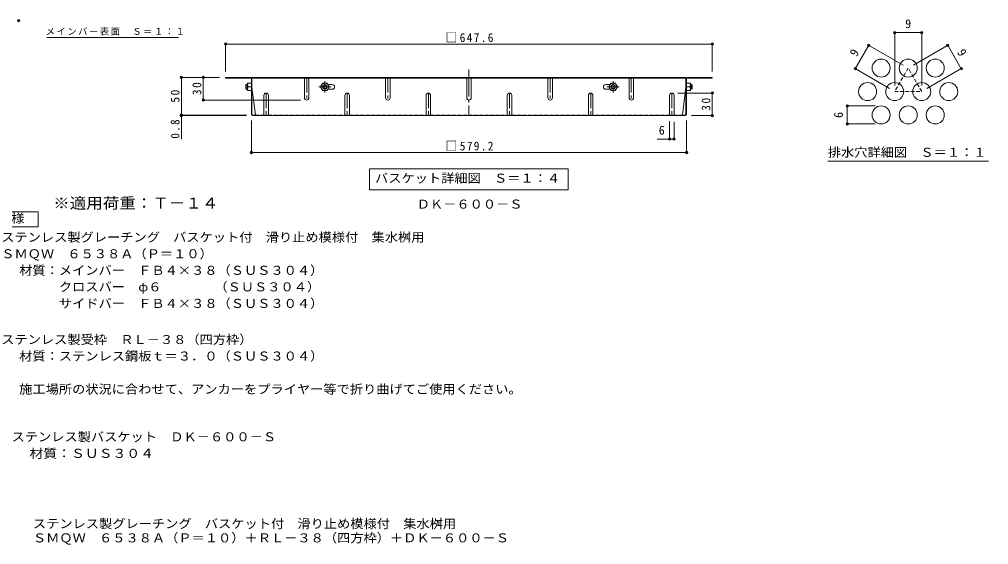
# Model space of a CAD drawing. Units: millimetres at full size, sheet at 1:4, with parts at other scales. Extents: x -950 to 1126, y -781 to 780.
# Drawn here: x -164 to 1126, y -781 to -82 of the extents above; entities that cross this region are included whole.
import ezdxf
from ezdxf.enums import TextEntityAlignment as Align

# ---------------------------------------------------------------- set-up
doc = ezdxf.new("R2010")
doc.units = ezdxf.units.MM
doc.header["$LTSCALE"] = 4
doc.header["$PDMODE"] = 32
doc.header["$PDSIZE"] = 3.2
for name, pattern in [('CHAIN1', [8, 5, -1, 1, -1]), ('CHAIN2', [12, 9, -1, 1, -1]), ('DASHED1', [1.8, 1.2, -0.6])]:
    doc.linetypes.add(name, pattern=pattern)
for name, color, linetype, lineweight in [('A-1_躯体', 2, 'Continuous', 9), ('A-4_その他', 7, 'Continuous', 9), ('A-5_文字', 7, 'Continuous', 9), ('A-7_ハッチ', 2, 'Continuous', 9), ('A-8_記号', 2, 'Continuous', 9), ('A-B_ﾊｯﾁ', 2, 'Continuous', 9), ('D-4_その他', 7, 'Continuous', 9), ('D-5_文字', 7, 'Continuous', 9), ('F-4_F-4ﾚｲﾔ', 7, 'Continuous', 9), ('F-5_F-5ﾚｲﾔ', 7, 'Continuous', 9), ('F-6_F-6ﾚｲﾔ', 2, 'Continuous', 9), ('F-7_F-7ﾚｲﾔ', 2, 'Continuous', 9)]:
    doc.layers.add(name, color=color, linetype=linetype, lineweight=lineweight)
doc.styles.add('ＭＳ ゴシック', font='')
doc.styles.get('ＭＳ ゴシック').set_extended_font_data('MS Gothic')

msp = doc.modelspace()

# ---------------------------------------------------------------- linework, layer by layer
at = {"layer": 'A-4_その他'}
for p, q in [((110.79, -113.889), (110.79, -151.548)), ((110.79, -115.089), (758.397, -115.089)), ((758.397, -113.889), (758.397, -151.548)), ((50.709, -159.548), (102.79, -159.548)), ((51.909, -159.548), (51.909, -209.548)), ((80.93, -159.548), (80.93, -189.548)), ((759.597, -180.348), (712.593, -180.348)), ((758.397, -180.348), (758.397, -210.348)), ((79.73, -189.548), (210.593, -189.548)), ((50.709, -209.548), (138.46, -209.548)), ((50.709, -210.348), (138.593, -210.348)), ((51.909, -209.548), (51.909, -241.449)), ((144.993, -260.506), (144.993, -216.748)), ((701.593, -242.672), (701.593, -217.548)), ((707.593, -242.672), (707.593, -218.348)), ((724.193, -260.506), (724.193, -216.748)), ((759.597, -210.348), (730.593, -210.348)), ((707.593, -241.472), (685.095, -241.472)), ((144.993, -259.306), (724.193, -259.306))]:
    msp.add_line(p, q, dxfattribs=at)
for p in [(-164.713, -84.215), (110.79, -115.089), (758.397, -115.089), (51.909, -159.548), (80.93, -159.548), (758.397, -180.348), (80.93, -189.548), (51.909, -209.548), (51.909, -210.348), (758.397, -210.348), (701.593, -241.472), (707.593, -241.472), (144.993, -259.306), (724.193, -259.306), (724.193, -259.306)]:
    msp.add_point(p, dxfattribs=at)
at = {"layer": 'A-5_文字'}
for p, q in [((302.393, -280.984), (566.793, -280.984)), ((566.793, -280.984), (566.793, -308.984))]:
    msp.add_line(p, q, dxfattribs=at)
msp.add_lwpolyline([(302.393, -280.984), (302.393, -308.984), (566.793, -308.984)], dxfattribs=at)
at = {"layer": 'A-7_ハッチ', "linetype": 'CHAIN2'}
msp.add_line((434.593, -148.975), (434.593, -210.348), dxfattribs=at)
at = {"layer": 'A-7_ハッチ'}
for p, q in [((144.193, -159.548), (110.79, -159.548)), ((110.79, -159.548), (110.79, -160.348)), ((144.327, -160.348), (110.79, -160.348)), ((144.993, -208.748), (144.993, -161.015)), ((145.793, -208.881), (145.793, -159.548)), ((723.393, -159.548), (145.793, -159.548)), ((723.393, -160.348), (145.793, -160.348)), ((185.794, -159.548), (185.794, -160.348)), ((337.093, -159.548), (337.093, -160.348)), ((403.065, -159.548), (403.065, -160.348)), ((466.122, -159.548), (466.122, -160.348)), ((532.093, -159.548), (532.093, -160.348)), ((683.392, -159.548), (683.392, -160.348)), ((723.393, -208.881), (723.393, -159.548)), ((724.193, -208.748), (724.193, -161.015)), ((724.86, -160.348), (758.397, -160.348)), ((724.993, -159.548), (758.397, -159.548)), ((758.397, -159.548), (758.397, -160.348)), ((145.793, -172.548), (150.405, -209.548)), ((252.693, -168.948), (246.753, -168.948)), ((246.753, -175.148), (252.693, -175.148)), ((616.493, -168.948), (622.433, -168.948)), ((622.433, -175.148), (616.493, -175.148)), ((723.393, -172.548), (718.781, -209.548)), ((146.46, -209.548), (150.405, -209.548)), ((722.593, -210.348), (146.593, -210.348)), ((722.727, -209.548), (718.781, -209.548))]:
    msp.add_line(p, q, dxfattribs=at)
at = {"layer": 'A-7_ハッチ', "linetype": 'DASHED1'}
for p, q in [((150.405, -209.548), (161.593, -209.548)), ((167.593, -209.548), (269.593, -209.548)), ((275.593, -209.548), (593.593, -209.548)), ((701.593, -209.548), (599.593, -209.548)), ((718.781, -209.548), (707.593, -209.548))]:
    msp.add_line(p, q, dxfattribs=at)
at = {"layer": 'A-7_ハッチ'}
for centre, radius, start, end in [((144.193, -161.148), 1.6, 0, 90), ((144.327, -161.015), 0.667, 0, 90), ((724.993, -161.148), 1.6, 90, 180), ((724.86, -161.015), 0.667, 90, 180), ((252.693, -172.048), 3.1, 270, 90), ((616.493, -172.048), 3.1, 90, 270), ((146.593, -208.748), 1.6, 180, 270), ((146.46, -208.881), 0.667, 180, 270), ((149.605, -209.548), 0.8, 270, 0), ((719.581, -209.548), 0.8, 180, 270), ((722.593, -208.748), 1.6, 270, 0), ((722.727, -208.881), 0.667, 270, 0)]:
    msp.add_arc(centre, radius, start, end, dxfattribs=at)
at = {"layer": 'A-8_記号', "linetype": 'DASHED1'}
for p, q in [((215.593, -160.748), (215.593, -159.548)), ((221.593, -160.748), (221.593, -159.548)), ((323.593, -160.748), (323.593, -159.548)), ((329.593, -160.748), (329.593, -159.548)), ((431.593, -160.748), (431.593, -159.548)), ((437.593, -160.748), (437.593, -159.548)), ((539.593, -160.748), (539.593, -159.548)), ((545.593, -160.748), (545.593, -159.548)), ((647.593, -160.748), (647.593, -159.548)), ((653.593, -160.748), (653.593, -159.548))]:
    msp.add_line(p, q, dxfattribs=at)
at = {"layer": 'A-8_記号'}
for p, q in [((215.593, -186.548), (215.593, -160.348)), ((221.593, -186.548), (221.593, -160.348)), ((323.593, -186.548), (323.593, -160.348)), ((329.593, -186.548), (329.593, -160.348)), ((431.593, -186.548), (431.593, -160.348)), ((437.593, -186.548), (437.593, -160.348)), ((539.593, -186.548), (539.593, -160.348)), ((545.593, -186.548), (545.593, -160.348)), ((647.593, -186.548), (647.593, -160.348)), ((653.593, -186.548), (653.593, -160.348)), ((161.593, -183.348), (161.593, -210.348)), ((167.593, -183.348), (167.593, -210.348)), ((269.593, -183.348), (269.593, -210.348)), ((275.593, -183.348), (275.593, -210.348)), ((377.593, -183.348), (377.593, -210.348)), ((383.593, -183.348), (383.593, -210.348)), ((485.593, -183.348), (485.593, -210.348)), ((491.593, -183.348), (491.593, -210.348)), ((593.593, -183.348), (593.593, -210.348)), ((599.593, -183.348), (599.593, -210.348)), ((701.593, -183.348), (701.593, -210.348)), ((707.593, -183.348), (707.593, -210.348)), ((161.593, -209.548), (167.593, -209.548)), ((269.593, -209.548), (275.593, -209.548)), ((383.593, -209.548), (377.593, -209.548)), ((485.593, -209.548), (491.593, -209.548)), ((593.593, -209.548), (599.593, -209.548)), ((701.593, -209.548), (707.593, -209.548))]:
    msp.add_line(p, q, dxfattribs=at)
at = {"layer": 'A-8_記号', "linetype": 'CHAIN1'}
for p, q in [((218.593, -159.548), (218.593, -189.548)), ((326.593, -159.548), (326.593, -189.548)), ((542.593, -159.548), (542.593, -189.548)), ((650.593, -159.548), (650.593, -189.548)), ((164.593, -180.348), (164.593, -210.748)), ((272.593, -180.348), (272.593, -210.748)), ((380.593, -180.348), (380.593, -210.748)), ((488.593, -180.348), (488.593, -210.748)), ((596.593, -180.348), (596.593, -210.748)), ((704.593, -180.348), (704.593, -210.348))]:
    msp.add_line(p, q, dxfattribs=at)
at = {"layer": 'A-8_記号'}
for centre, start, end in [((164.593, -183.348), 0, 180), ((272.593, -183.348), 0, 180), ((380.593, -183.348), 0, 180), ((488.593, -183.348), 0, 180), ((596.593, -183.348), 0, 180), ((704.593, -183.348), 0, 180), ((218.593, -186.548), 180, 0), ((326.593, -186.548), 180, 0), ((434.593, -186.548), 180, 0), ((542.593, -186.548), 180, 0), ((650.593, -186.548), 180, 0)]:
    msp.add_arc(centre, 3, start, end, dxfattribs=at)
at = {"layer": 'A-B_ﾊｯﾁ'}
for p, q in [((139.993, -177.048), (139.993, -167.048)), ((144.993, -167.048), (139.993, -167.048)), ((237.043, -172.048), (239.93, -167.048)), ((245.656, -167.048), (239.93, -167.048)), ((248.543, -172.048), (245.656, -167.048)), ((620.643, -172.048), (623.53, -167.048)), ((623.53, -167.048), (629.256, -167.048)), ((632.143, -172.048), (629.256, -167.048)), ((724.193, -167.048), (729.193, -167.048)), ((729.193, -177.048), (729.193, -167.048)), ((144.993, -177.048), (139.993, -177.048)), ((144.993, -172.048), (140.426, -172.048)), ((237.043, -172.048), (239.93, -177.048)), ((245.656, -177.048), (239.93, -177.048)), ((248.543, -172.048), (245.656, -177.048)), ((620.643, -172.048), (623.53, -177.048)), ((623.53, -177.048), (629.256, -177.048)), ((632.143, -172.048), (629.256, -177.048)), ((724.193, -172.048), (728.76, -172.048)), ((724.193, -177.048), (729.193, -177.048))]:
    msp.add_line(p, q, dxfattribs=at)
at = {"layer": 'A-B_ﾊｯﾁ', "linetype": 'CHAIN1'}
for p, q in [((242.793, -164.678), (242.793, -179.438)), ((626.393, -164.678), (626.393, -179.438)), ((137.307, -172.048), (140.368, -172.048)), ((251.322, -172.048), (234.814, -172.048)), ((617.865, -172.048), (634.373, -172.048)), ((731.88, -172.048), (728.818, -172.048))]:
    msp.add_line(p, q, dxfattribs=at)
at = {"layer": 'A-B_ﾊｯﾁ', "color": 3}
for p, q in [((138.293, -169.048), (137.793, -169.548)), ((137.793, -174.548), (137.793, -169.548)), ((138.293, -175.048), (137.793, -174.548)), ((138.293, -175.048), (138.293, -169.048)), ((139.993, -169.048), (138.293, -169.048)), ((139.993, -175.048), (138.293, -175.048)), ((729.193, -169.048), (730.893, -169.048)), ((729.193, -175.048), (730.893, -175.048)), ((730.893, -169.048), (731.393, -169.548)), ((730.893, -175.048), (730.893, -169.048)), ((730.893, -175.048), (731.393, -174.548)), ((731.393, -174.548), (731.393, -169.548))]:
    msp.add_line(p, q, dxfattribs=at)
at = {"layer": 'A-B_ﾊｯﾁ'}
for centre in [(242.793, -172.048), (626.393, -172.048)]:
    msp.add_circle(centre, 5, dxfattribs=at)
at = {"layer": 'A-B_ﾊｯﾁ', "color": 3}
for centre, radius in [((242.793, -172.048), 3), ((242.793, -172.048), 2.458), ((626.393, -172.048), 3), ((626.393, -172.048), 2.458)]:
    msp.add_circle(centre, radius, dxfattribs=at)
at = {"layer": 'A-B_ﾊｯﾁ'}
for centre, start, end in [((147.426, -169.548), 160.34634, 199.65367), ((721.76, -169.548), 340.34633, 19.65366), ((147.426, -174.548), 160.34634, 199.65367), ((721.76, -174.548), 340.34633, 19.65366)]:
    msp.add_arc(centre, 7.433, start, end, dxfattribs=at)
at = {"layer": 'D-5_文字'}
msp.add_lwpolyline([(-228.713, -358.337), (-228.713, -338.337), (-138.713, -338.337), (-138.713, -358.337)], close=True, dxfattribs=at)
at = {"layer": 'F-4_F-4ﾚｲﾔ'}
for p, q in [((1001.104, -98.672), (1001.104, -170.25)), ((1001.104, -99.872), (1037.104, -99.872)), ((1037.104, -98.672), (1037.104, -170.25)), ((948.581, -147.926), (966.581, -116.749)), ((965.542, -116.149), (1012.176, -143.073)), ((1072.666, -116.149), (1026.032, -143.073)), ((1089.627, -147.926), (1071.627, -116.749)), ((947.542, -147.326), (994.176, -174.25)), ((1090.666, -147.326), (1044.032, -174.25)), ((936.823, -197.427), (975.104, -197.427)), ((938.023, -221.427), (938.023, -197.427)), ((936.823, -221.427), (975.104, -221.427))]:
    msp.add_line(p, q, dxfattribs=at)
for p in [(1001.104, -99.872), (1037.104, -99.872), (966.581, -116.749), (1071.627, -116.749), (948.581, -147.926), (1089.627, -147.926), (938.023, -197.427), (938.023, -221.427)]:
    msp.add_point(p, dxfattribs=at)
at = {"layer": 'F-5_F-5ﾚｲﾔ'}
msp.add_line((-127.292, -106.529), (47.922, -106.529), dxfattribs=at)
at = {"layer": 'F-6_F-6ﾚｲﾔ', "linetype": 'DASHED1'}
msp.add_lwpolyline([(1019.104, -147.073), (1001.104, -178.25), (1037.104, -178.25)], close=True, dxfattribs=at)
at = {"layer": 'F-6_F-6ﾚｲﾔ'}
for centre in [(983.104, -147.073), (1019.104, -147.073), (1055.104, -147.073), (965.104, -178.25), (1001.104, -178.25), (1037.104, -178.25), (1073.104, -178.25), (983.104, -209.427), (1019.104, -209.427), (1055.104, -209.427)]:
    msp.add_circle(centre, 12, dxfattribs=at)
at = {"layer": 'F-7_F-7ﾚｲﾔ', "color": 7}
msp.add_line((912.104, -271.04), (1126.104, -271.04), dxfattribs=at)

# ---------------------------------------------------------------- texts
at = {"layer": 'A-1_躯体', "style": 'ＭＳ ゴシック', "width": 1.1}
msp.add_text('ＤＫ－６００－Ｓ', height=11.73, dxfattribs=at).set_placement((365.061, -337.493), align=Align.BOTTOM_LEFT)
at = {"layer": 'A-4_その他', "color": 2, "style": 'ＭＳ ゴシック'}
msp.add_text('6', height=11.73, dxfattribs=at).set_placement((687.142, -239.072), align=Align.BOTTOM_LEFT)
at = {"layer": 'A-4_その他', "color": 2, "char_height": 11.73, "attachment_point": 7, "style": 'ＭＳ ゴシック'}
for s, insert in [('\\T1.23;\\W0.95;□647.6', (403.593, -112.689)), ('\\T1.23;\\W0.95;□579.2', (403.593, -256.906))]:
    msp.add_mtext(s, dxfattribs=dict(at, insert=insert))
at = {"layer": 'A-4_その他', "color": 2, "char_height": 11.73, "attachment_point": 7, "rotation": 90, "style": 'ＭＳ ゴシック'}
for s, insert in [('\\T1.27;\\W0.95;30', (78.53, -183.048)), ('\\T1.27;\\W0.95;50', (49.509, -193.048)), ('\\T1.27;\\W0.95;30', (755.997, -203.848)), ('\\T1.27;\\W0.9;0.8', (49.509, -240.823))]:
    msp.add_mtext(s, dxfattribs=dict(at, insert=insert))
at = {"layer": 'A-5_文字', "color": 2, "style": 'ＭＳ ゴシック', "width": 1.1}
msp.add_text('バスケット詳細図\u3000Ｓ＝１：４', height=11.73, dxfattribs=at).set_placement((309.593, -302.984), align=Align.BOTTOM_LEFT)
at = {"layer": 'D-4_その他', "color": 2, "style": 'ＭＳ ゴシック'}
for s, width, p in [('施工場所の状況に合わせて、アンカーをプライヤー等で折り曲げてご使用ください。', 1.1, (-163.992, -583.506)), ('ステンレス製バスケット\u3000ＤＫ－６００－Ｓ', 1.1, (-174.1, -646.892)), ('材質：ＳＵＳ３０４', 1.15, (-150.215, -668.892))]:
    msp.add_text(s, height=11.73, dxfattribs=dict(at, width=width)).set_placement(p, align=Align.BOTTOM_LEFT)
at = {"layer": 'D-5_文字', "color": 3, "style": 'ＭＳ ゴシック', "width": 1.1}
msp.add_text('※適用荷重：Ｔ－１４', height=14.66, dxfattribs=at).set_placement((-118.713, -338.337), align=Align.BOTTOM_LEFT)
at = {"layer": 'D-5_文字', "color": 2, "style": 'ＭＳ ゴシック', "width": 1.1}
for s, p in [('仕\u3000様', (-209.713, -356.337)), ('ステンレス製グレーチング\u3000バスケット付\u3000滑り止め模様付\u3000集水桝用', (-187.877, -381.506)), ('ＳＭＱＷ\u3000６５３８Ａ（Ｐ＝１０）', (-187.877, -403.506)), ('材質：メインバー\u3000ＦＢ４×３８（ＳＵＳ３０４）', (-163.992, -425.506)), ('\u3000\u3000\u3000クロスバー\u3000φ６\u3000\u3000\u3000\u3000（ＳＵＳ３０４）', (-163.992, -447.506)), ('\u3000\u3000\u3000サイドバー\u3000ＦＢ４×３８（ＳＵＳ３０４）', (-163.992, -469.506)), ('ステンレス製受枠\u3000ＲＬ－３８（四方枠）', (-187.877, -517.506)), ('材質：ステンレス鋼板ｔ＝３．０（ＳＵＳ３０４）', (-163.992, -539.506))]:
    msp.add_text(s, height=11.73, dxfattribs=at).set_placement(p, align=Align.BOTTOM_LEFT)
at = {"layer": 'F-4_F-4ﾚｲﾔ', "color": 2, "style": 'ＭＳ ゴシック'}
msp.add_text('9', height=11.73, dxfattribs=at).set_placement((1015.104, -97.472), align=Align.BOTTOM_LEFT)
for s, rotation, p in [('9', 60, (953.502, -134.601)), ('9', 300, (1080.705, -127.673)), ('6', 90, (935.623, -213.427))]:
    msp.add_text(s, height=11.73, rotation=rotation, dxfattribs=at).set_placement(p, align=Align.BOTTOM_LEFT)
at = {"layer": 'F-5_F-5ﾚｲﾔ', "color": 2, "style": 'ＭＳ ゴシック', "width": 1.1}
for s, p in [('ステンレス製グレーチング\u3000バスケット付\u3000滑り止め模様付\u3000集水桝用', (-145.731, -762.372)), ('ＳＭＱＷ\u3000６５３８Ａ（Ｐ＝１０）＋ＲＬ－３８（四方枠）＋ＤＫ－６００－Ｓ', (-145.731, -781.233))]:
    msp.add_text(s, height=11.73, dxfattribs=at).set_placement(p, align=Align.BOTTOM_LEFT)
at = {"layer": 'F-5_F-5ﾚｲﾔ', "insert": (-128.716, -103.849), "char_height": 8.798, "attachment_point": 7, "style": 'ＭＳ ゴシック'}
msp.add_mtext('\\T1.17;メインバー表面\u3000Ｓ＝１：１', dxfattribs=at)
at = {"layer": 'F-7_F-7ﾚｲﾔ', "style": 'ＭＳ ゴシック', "width": 1.1}
msp.add_text('排水穴詳細図\u3000Ｓ＝１：１', height=11.73, dxfattribs=at).set_placement((912.104, -268.582), align=Align.BOTTOM_LEFT)

doc.saveas('drawing.dxf')
